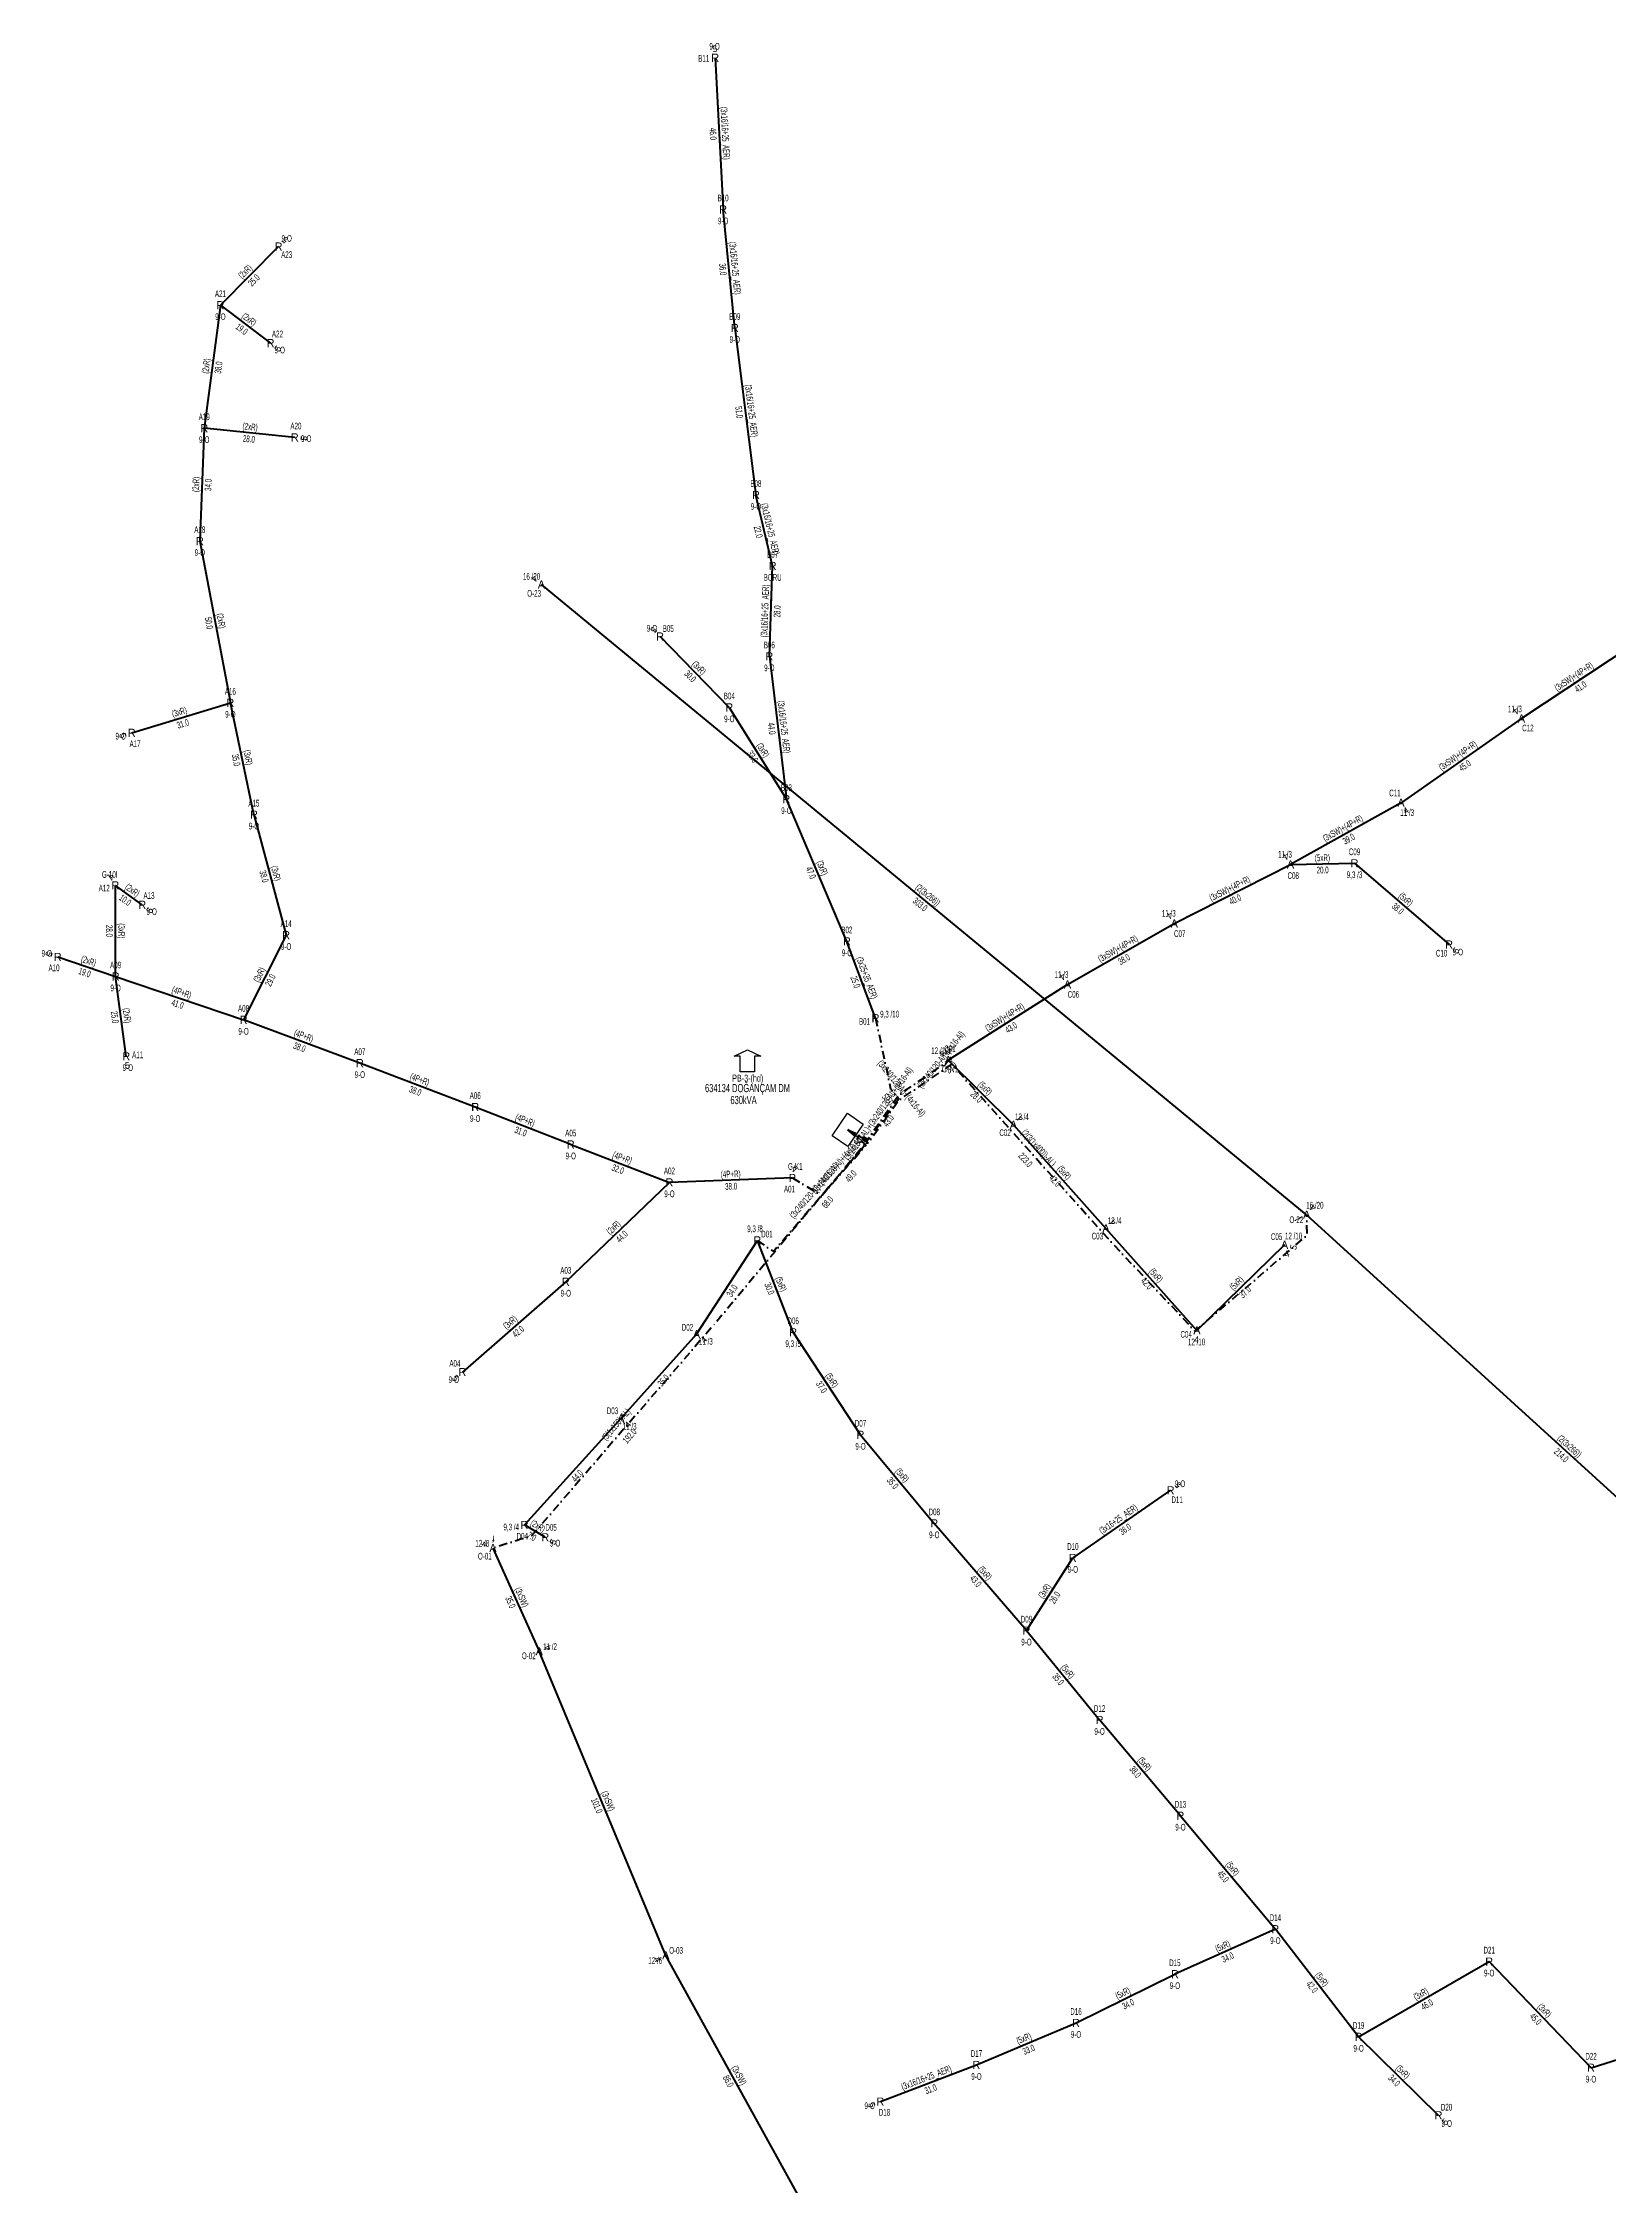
# Model space of a CAD drawing. Header units: millimetres. Extents: x 367507 to 373457, y 4068694 to 4074327.
# Drawn here: x 367507 to 367986, y 4070472 to 4071126 of the extents above; entities that cross this region are included whole.
import ezdxf
from ezdxf.enums import TextEntityAlignment as Align

# ---------------------------------------------------------------- set-up
doc = ezdxf.new("R2010")
doc.units = ezdxf.units.MM
doc.linetypes.add('DASHDOT', pattern=[5, 2.5, -1.25, 0, -1.25])
for name, color, linetype, lineweight in [('DIREK_AG_MEVCUT', 120, 'Continuous', 25), ('DIREK_ENH_MEVCUT', 6, 'Continuous', 25), ('DIREK_OG_MEVCUT', 16, 'Continuous', 25), ('HAT_AG_HAVAI_MEVCUT', 126, 'Continuous', 50), ('HAT_AG_YERALTI_MEVCUT', 126, 'DASHDOT', 50), ('HAT_OG_HAVAI_MEVCUT', 48, 'Continuous', 70), ('HAT_OG_YERALTI_MEVCUT', 48, 'DASHDOT', 70), ('NODE_OG_MEVCUT', 5, 'Continuous', 25), ('TRAFO_MEVCUT', 5, 'Continuous', 30)]:
    doc.layers.add(name, color=color, linetype=linetype, lineweight=lineweight)
doc.layers.add('GER_DUS_NOD_ISIM', color=5, linetype='Continuous')
doc.styles.add('Direk', font='B_CAD')
doc.styles.get("Standard").update_dxf_attribs({"font": 'Arial'})

# ---------------------------------------------------------------- blocks, each defined once
blk = doc.blocks.new('MEV_BINA_KARE')
at = {"layer": 'TRAFO_MEVCUT', "linetype": 'Continuous'}
for p, q in [((-2.25, -2.25), (-2.25, 2.25)), ((-2.25, 2.25), (2.25, 2.25)), ((0, 1.8), (0, 2.7)), ((2.25, 2.25), (2.25, -2.25)), ((2.25, -2.25), (-2.25, -2.25))]:
    blk.add_line(p, q, dxfattribs=at)
blk = doc.blocks.new('MEV_BETKOSK')
at = {"layer": 'TRAFO_MEVCUT', "linetype": 'Continuous'}
for p, q in [((-3.4, 2), (0, 3.6)), ((-1.8, 2), (-3.4, 2)), ((-1.8, -2), (-1.8, 2)), ((0, 3.6), (3.4, 2)), ((3.4, 2), (1.8, 2)), ((1.8, 2), (1.8, -2)), ((1.8, -2), (-1.8, -2))]:
    blk.add_line(p, q, dxfattribs=at)

msp = doc.modelspace()

# ---------------------------------------------------------------- linework, layer by layer
at = {"layer": 'HAT_AG_HAVAI_MEVCUT'}
for p, q in [((367712.76, 4071121.71), (367715.18, 4071075.37)), ((367718.75, 4071039.16), (367715.18, 4071075.37)), ((367579.39, 4071064.04), (367561.63, 4071046.11)), ((367561.63, 4071046.11), (367556.69, 4071008.54)), ((367561.63, 4071046.11), (367576.95, 4071034.55)), ((367718.75, 4071039.16), (367725.2, 4070988.15)), ((367556.69, 4071008.54), (367555.34, 4070974.07)), ((367584.34, 4071005.74), (367556.69, 4071008.54)), ((367730.31, 4070966.48), (367725.2, 4070988.15)), ((367555.34, 4070974.07), (367564.67, 4070924.66)), ((367729.3, 4070938.85), (367730.31, 4070966.48)), ((367717.07, 4070923.27), (367695.92, 4070944.92)), ((367729.3, 4070938.85), (367734.51, 4070895.23)), ((367534.54, 4070915.51), (367564.67, 4070924.66)), ((367571.86, 4070890.52), (367564.67, 4070924.66)), ((367717.07, 4070923.27), (367734.51, 4070895.23)), ((367753, 4070851.81), (367734.51, 4070895.23)), ((367571.86, 4070890.52), (367581.7, 4070853.73)), ((367888.49, 4070875.3), (367908.05, 4070875.66)), ((367908.05, 4070875.66), (367936.94, 4070850.84)), ((367537.77, 4070862.97), (367529.54, 4070868.91)), ((367529.62, 4070841.08), (367529.54, 4070868.91)), ((367581.7, 4070853.73), (367568.7, 4070827.83)), ((367761.74, 4070828.33), (367753, 4070851.81)), ((367511.93, 4070847.04), (367529.62, 4070841.08)), ((367532.88, 4070816.69), (367529.62, 4070841.08)), ((367529.62, 4070841.08), (367568.7, 4070827.83)), ((367604.21, 4070814.62), (367568.7, 4070827.83)), ((367803.86, 4070795.77), (367783.96, 4070815.53)), ((367639.46, 4070801.2), (367604.21, 4070814.62)), ((367668.64, 4070789.77), (367639.46, 4070801.2)), ((367803.86, 4070795.77), (367832.12, 4070764.12)), ((367668.64, 4070789.77), (367698.79, 4070778.19)), ((367667.13, 4070747.83), (367698.79, 4070778.19)), ((367736.33, 4070779.54), (367698.79, 4070778.19)), ((367859.92, 4070732.98), (367832.12, 4070764.12)), ((367707.07, 4070731.8), (367725.64, 4070760.46)), ((367736.58, 4070732.41), (367725.64, 4070760.46)), ((367886.68, 4070759.11), (367859.92, 4070732.98)), ((367667.13, 4070747.83), (367635.56, 4070720.26)), ((367707.07, 4070731.8), (367683.99, 4070706.08)), ((367757.15, 4070701.08), (367736.58, 4070732.41)), ((367683.99, 4070706.08), (367654.5, 4070673.54)), ((367757.15, 4070701.08), (367779.69, 4070674.03)), ((367851.87, 4070684.13), (367822.01, 4070663.47)), ((367660.85, 4070669.79), (367654.5, 4070673.54)), ((367807.84, 4070641.27), (367779.69, 4070674.03)), ((367807.84, 4070641.27), (367822.01, 4070663.47)), ((367807.84, 4070641.27), (367830.18, 4070613.98)), ((367854.88, 4070584.73), (367830.18, 4070613.98)), ((367854.88, 4070584.73), (367883.87, 4070550.08)), ((367883.87, 4070550.08), (367853.18, 4070536.32)), ((367909.3, 4070517.19), (367883.87, 4070550.08)), ((367909.3, 4070517.19), (367949.19, 4070540.17)), ((367980.3, 4070507.77), (367949.19, 4070540.17)), ((367822.98, 4070521.44), (367853.18, 4070536.32)), ((367792.57, 4070508.6), (367822.98, 4070521.44)), ((367980.3, 4070507.77), (368029.16, 4070523.22)), ((367933.71, 4070493.21), (367909.3, 4070517.19)), ((367763.24, 4070497.41), (367792.57, 4070508.6))]:
    msp.add_line(p, q, dxfattribs=at)
at = {"layer": 'HAT_AG_YERALTI_MEVCUT', "flags": 128}
for points in [[(367761.74, 4070828.33), (367766.355364, 4070806.737509), (367768.840935, 4070803.699589), (367759.589086, 4070791.271732), (367753.237, 4070794.215)], [(367784.579623, 4070815.895104), (367782.358408, 4070813.524684), (367783.96, 4070815.53)], [(367725.64, 4070760.46), (367730.544466, 4070757.12354), (367759.446137, 4070790.692562), (367753.237, 4070794.215)], [(367736.33, 4070779.54), (367745.366095, 4070774.148907), (367758.907597, 4070789.615481), (367753.237, 4070794.215)]]:
    msp.add_lwpolyline(points, dxfattribs=at)
at = {"layer": 'HAT_OG_HAVAI_MEVCUT'}
for p, q in [((367893.43, 4070768.31), (367659.68, 4070960.8)), ((367993.05, 4070942.42), (367959.04, 4070919.87)), ((367959.04, 4070919.87), (367922.25, 4070894.17)), ((367922.25, 4070894.17), (367888.49, 4070875.3)), ((367853, 4070857.26), (367888.49, 4070875.3)), ((367820.38, 4070838.62), (367853, 4070857.26)), ((367820.38, 4070838.62), (367783.96, 4070815.53)), ((367893.43, 4070768.31), (368051.54, 4070624.16)), ((367644.88, 4070666.49), (367659.03, 4070634.97)), ((367697.67, 4070542.09), (367659.03, 4070634.97)), ((367739.17, 4070467.03), (367697.67, 4070542.09))]:
    msp.add_line(p, q, dxfattribs=at)
at = {"layer": 'HAT_OG_YERALTI_MEVCUT', "flags": 128}
for points in [[(367753.237, 4070794.215), (367759.244103, 4070791.248222), (367768.917248, 4070804.957644), (367781.16526, 4070813.308561), (367784.579623, 4070815.895104)], [(367753.237, 4070794.215), (367759.514665, 4070790.225619), (367768.766514, 4070803.205824), (367785.060815, 4070814.252808), (367834.081805, 4070759.570239), (367859.35178, 4070732.781303), (367893.59743, 4070762.05581), (367893.43, 4070768.31)], [(367753.237, 4070794.215), (367759.413483, 4070791.055637), (367712.412777, 4070734.752486), (367656.683632, 4070670.236107), (367644.88, 4070666.49)]]:
    msp.add_lwpolyline(points, dxfattribs=at)

# ---------------------------------------------------------------- block references
at = {"layer": 'TRAFO_MEVCUT', "xscale": 1.199999999999999, "yscale": 1.199999999999999}
msp.add_blockref('MEV_BETKOSK', (367722.592593, 4070814.350658), dxfattribs=at)
at = {"layer": 'TRAFO_MEVCUT', "xscale": 1.85, "yscale": 1.3, "rotation": 235.341645}
msp.add_blockref('MEV_BINA_KARE', (367753.237, 4070794.215), dxfattribs=at)

# ---------------------------------------------------------------- texts
at = {"layer": 'DIREK_AG_MEVCUT', "linetype": 'ByBlock', "width": 0.53}
for s, p in [('B11', (367709.264763, 4071121.527469)), ('9-O', (367712.577377, 4071125.207005)), ('B10', (367715.18, 4071078.87)), ('9-O', (367715.18, 4071071.87)), ('9-O', (367581.869867, 4071066.543605)), ('A23', (367581.876634, 4071061.576943)), ('A21', (367561.63, 4071049.61)), ('9-O', (367561.63, 4071042.61)), ('A22', (367579.058161, 4071037.343861)), ('B09', (367718.75, 4071042.66)), ('9-O', (367579.765489, 4071032.425519)), ('9-O', (367718.75, 4071035.66)), ('A19', (367556.69, 4071012.04)), ('9-O', (367556.69, 4071005.04)), ('A20', (367584.692627, 4071009.222191)), ('9-O', (367587.855789, 4071005.383971)), ('B08', (367725.2, 4070991.65)), ('9-O', (367725.2, 4070984.65)), ('A18', (367555.34, 4070977.57)), ('9-O', (367555.34, 4070970.57)), ('B07', (367730.31, 4070969.98)), ('BORU', (367730.31, 4070962.98)), ('9-O', (367693.45763, 4070947.440582)), ('B05', (367698.423615, 4070947.365795)), ('B06', (367729.3, 4070942.35)), ('9-O', (367729.3, 4070935.35)), ('A16', (367564.67, 4070928.16)), ('B04', (367717.07, 4070926.77)), ('9-O', (367564.67, 4070921.16)), ('9-O', (367717.07, 4070919.77)), ('9-O', (367531.159946, 4070914.483532)), ('A17', (367535.557031, 4070912.161023)), ('A15', (367571.86, 4070894.02)), ('B03', (367734.51, 4070898.73)), ('9-O', (367571.86, 4070887.02)), ('9-O', (367734.51, 4070891.73)), ('C09', (367908.05, 4070879.16)), ('A12', (367526.139124, 4070868.082932)), ('G-10I', (367527.825716, 4070872.249589)), ('9,3 /3', (367908.05, 4070872.16)), ('A13', (367539.818336, 4070865.808014)), ('9-O', (367540.630331, 4070860.905557)), ('A14', (367581.7, 4070857.23)), ('B02', (367753, 4070855.31)), ('9-O', (367508.582706, 4070848.167749)), ('9-O', (367581.7, 4070850.23)), ('9-O', (367753, 4070848.31)), ('C10', (367934.659205, 4070848.185198)), ('9-O', (367939.61433, 4070848.542427)), ('A10', (367510.812521, 4070843.723188)), ('A09', (367529.62, 4070844.58)), ('9-O', (367529.62, 4070837.58)), ('A08', (367568.7, 4070831.33)), ('B01', (367758.379673, 4070827.351121)), ('9,3 /10', (367766.040149, 4070829.582654)), ('9-O', (367568.7, 4070824.33)), ('A11', (367536.349148, 4070817.153691)), ('A07', (367604.21, 4070818.12)), ('9-O', (367533.344287, 4070813.216394)), ('9-O', (367604.21, 4070811.12)), ('A06', (367639.46, 4070804.7)), ('9-O', (367639.46, 4070797.7)), ('A05', (367668.64, 4070793.27)), ('9-O', (367668.64, 4070786.27)), ('A02', (367698.79, 4070781.69)), ('G-K1', (367737.22897, 4070783.046149)), ('9-O', (367698.79, 4070774.69)), ('A01', (367735.460725, 4070776.149667)), ('9,3 /8', (367724.923715, 4070764.007253)), ('D01', (367728.555411, 4070762.39659)), ('A03', (367667.13, 4070751.33)), ('9-O', (367667.13, 4070744.33)), ('D06', (367736.58, 4070735.91)), ('9,3 /5', (367736.58, 4070728.91)), ('A04', (367633.257777, 4070722.896242)), ('9-O', (367632.904502, 4070717.94096)), ('D07', (367757.15, 4070704.58)), ('9-O', (367757.15, 4070697.58)), ('9-O', (367854.771182, 4070686.137315)), ('D08', (367779.69, 4070677.53)), ('D11', (367853.861433, 4070681.251772)), ('9,3 /4', (367650.455867, 4070672.926544)), ('D04', (367653.834011, 4070670.103947)), ('D05', (367662.629753, 4070672.803715)), ('9-O', (367779.69, 4070670.53)), ('9-O', (367663.888881, 4070667.995385)), ('D10', (367822.01, 4070666.97)), ('9-O', (367822.01, 4070659.97)), ('D09', (367807.84, 4070644.77)), ('9-O', (367807.84, 4070637.77)), ('D12', (367830.18, 4070617.48)), ('9-O', (367830.18, 4070610.48)), ('D13', (367854.88, 4070588.23)), ('9-O', (367854.88, 4070581.23)), ('D14', (367883.87, 4070553.58)), ('9-O', (367883.87, 4070546.58)), ('D15', (367853.18, 4070539.82)), ('D21', (367949.19, 4070543.67)), ('9-O', (367853.18, 4070532.82)), ('9-O', (367949.19, 4070536.67)), ('D16', (367822.98, 4070524.94)), ('D19', (367909.3, 4070520.69)), ('9-O', (367822.98, 4070517.94)), ('9-O', (367909.3, 4070513.69)), ('D17', (367792.57, 4070512.1)), ('D22', (367980.3, 4070511.27)), ('9-O', (367792.57, 4070505.1)), ('9-O', (367980.3, 4070504.27)), ('9-O', (367759.940282, 4070496.151089)), ('D18', (367764.487606, 4070494.139912)), ('D20', (367936.162785, 4070495.706767)), ('9-O', (367936.22404, 4070490.740247))]:
    msp.add_text(s, height=2.05, dxfattribs=at).set_placement(p, align=Align.MIDDLE_CENTER)
at = {"layer": 'DIREK_AG_MEVCUT', "linetype": 'ByBlock', "style": 'Direk'}
for s, p in [('R', (367712.76, 4071121.71)), ('R', (367715.18, 4071075.37)), ('R', (367579.39, 4071064.04)), ('R', (367561.63, 4071046.11)), ('R', (367718.75, 4071039.16)), ('R', (367576.95, 4071034.55)), ('R', (367556.69, 4071008.54)), ('R', (367584.34, 4071005.74)), ('R', (367725.2, 4070988.15)), ('R', (367555.34, 4070974.07)), ('R', (367730.31, 4070966.48)), ('R', (367695.92, 4070944.92)), ('R', (367729.3, 4070938.85)), ('R', (367564.67, 4070924.66)), ('R', (367717.07, 4070923.27)), ('R', (367534.54, 4070915.51)), ('R', (367734.51, 4070895.23)), ('R', (367571.86, 4070890.52)), ('R', (367908.05, 4070875.66)), ('R', (367529.54, 4070868.91)), ('R', (367537.77, 4070862.97)), ('R', (367581.7, 4070853.73)), ('R', (367511.93, 4070847.04)), ('R', (367753, 4070851.81)), ('R', (367936.94, 4070850.84)), ('R', (367529.62, 4070841.08)), ('R', (367568.7, 4070827.83)), ('R', (367761.74, 4070828.33)), ('R', (367532.88, 4070816.69)), ('R', (367604.21, 4070814.62)), ('R', (367639.46, 4070801.2)), ('R', (367668.64, 4070789.77)), ('R', (367698.79, 4070778.19)), ('P', (367736.33, 4070779.54)), ('R', (367725.64, 4070760.46)), ('R', (367667.13, 4070747.83)), ('R', (367736.58, 4070732.41)), ('R', (367635.56, 4070720.26)), ('R', (367757.15, 4070701.08)), ('R', (367851.87, 4070684.13)), ('R', (367654.5, 4070673.54)), ('R', (367660.85, 4070669.79)), ('R', (367779.69, 4070674.03)), ('R', (367822.01, 4070663.47)), ('R', (367807.84, 4070641.27)), ('R', (367830.18, 4070613.98)), ('R', (367854.88, 4070584.73)), ('R', (367883.87, 4070550.08)), ('R', (367949.19, 4070540.17)), ('R', (367853.18, 4070536.32)), ('R', (367822.98, 4070521.44)), ('R', (367909.3, 4070517.19)), ('R', (367792.57, 4070508.6)), ('R', (367980.3, 4070507.77)), ('R', (367763.24, 4070497.41)), ('R', (367933.71, 4070493.21))]:
    msp.add_text(s, height=2.5, dxfattribs=at).set_placement(p, align=Align.MIDDLE_CENTER)
at = {"layer": 'DIREK_AG_MEVCUT', "color": 32, "style": 'Direk'}
for s, rotation, p in [('5', 542.989425, (367712.613975, 4071124.50619)), ('5', 495.272911, (367581.360446, 4071066.029307)), ('5', 412.96292, (367579.185088, 4071032.863471)), ('5', 444.217608, (367587.125753, 4071005.457898)), ('5', 584.330687, (367693.963364, 4070946.922892)), ('5', 286.892698, (367531.860818, 4070914.696375)), ('4', 207.172423, (367528.261325, 4070871.400982)), ('5', 414.180144, (367540.040411, 4070861.331332)), ('5', 611.380634, (367509.27655, 4070847.933983)), ('5', 409.333439, (367939.063841, 4070849.015364)), ('5', 367.613108, (367533.250953, 4070813.914681)), ('4', 165.61926, (367737.02542, 4070782.252267)), ('5', 311.130629, (367633.451007, 4070718.418222)), ('5', 484.679186, (367854.172582, 4070685.723146)), ('5', 419.435975, (367663.260972, 4070668.366198)), ('5', 290.882885, (367760.623929, 4070496.411915)), ('5', 405.509125, (367935.707414, 4070491.247772))]:
    msp.add_text(s, height=2, rotation=rotation, dxfattribs=at).set_placement(p, align=Align.MIDDLE_CENTER)
at = {"layer": 'DIREK_ENH_MEVCUT', "linetype": 'ByBlock', "width": 0.53}
for s, p in [('16 /20', (367656.673764, 4070963.275595)), ('O-23', (367657.455093, 4070958.098187)), ('16 /20', (367895.941325, 4070771.207791)), ('O-22', (367890.285058, 4070766.773986)), ('12 /8', (367641.60884, 4070667.953804)), ('O-01', (367642.406604, 4070664.013649)), ('O-02', (367655.81743, 4070633.580973)), ('11 /2', (367662.314293, 4070636.390038)), ('12 /6', (367694.44466, 4070540.533374)), ('O-03', (367700.822097, 4070543.611277))]:
    msp.add_text(s, height=2.05, dxfattribs=at).set_placement(p, align=Align.MIDDLE_CENTER)
at = {"layer": 'DIREK_ENH_MEVCUT', "color": 32, "linetype": 'ByBlock', "style": 'Direk'}
for rotation, p in [(590.529001, (367657.51855, 4070962.579925)), (139.086675, (367895.263766, 4070770.425963)), (245.892077, (367642.324222, 4070667.633679)), (113.382324, (367661.600056, 4070636.081221)), (295.763066, (367695.148322, 4070540.872978))]:
    msp.add_text('4', height=2, rotation=rotation, dxfattribs=at).set_placement(p, align=Align.MIDDLE_CENTER)
at = {"layer": 'DIREK_ENH_MEVCUT', "linetype": 'ByBlock', "style": 'Direk'}
for p in [(367659.68, 4070960.8), (367893.43, 4070768.31), (367644.88, 4070666.49), (367659.03, 4070634.97), (367697.67, 4070542.09)]:
    msp.add_text('A', height=2.5, dxfattribs=at).set_placement(p, align=Align.MIDDLE_CENTER)
at = {"layer": 'DIREK_ENH_MEVCUT', "color": 32, "style": 'Direk'}
for rotation, p in [(296.031243, (367890.914046, 4070767.081189)), (176.749951, (367645.038742, 4070669.285497))]:
    msp.add_text('f', height=2, rotation=rotation, dxfattribs=at).set_placement(p, align=Align.MIDDLE_CENTER)
at = {"layer": 'DIREK_OG_MEVCUT', "linetype": 'ByBlock', "width": 0.53}
for s, p in [('11 /3', (367957.041925, 4070922.805526)), ('C12', (367961.009377, 4070916.976636)), ('C11', (367920.391673, 4070897.13591)), ('11 /3', (367924.13388, 4070891.163307)), ('11 /3', (367886.822796, 4070878.425836)), ('C08', (367889.336703, 4070871.903959)), ('11 /3', (367851.317848, 4070860.378247)), ('C07', (367854.66172, 4070854.179629)), ('11 /3', (367818.550118, 4070841.658268)), ('C06', (367822.185755, 4070835.621792)), ('12 /10', (367781.395802, 4070818.389805)), ('C01', (367784.439396, 4070818.997013)), ('12 /4', (367806.446136, 4070798.222592)), ('C02', (367801.320425, 4070793.361565)), ('C03', (367829.509166, 4070761.789004)), ('12 /4', (367834.780045, 4070766.494933)), ('C05', (367884.234779, 4070761.614176)), ('12 /10', (367889.445691, 4070761.810579)), ('D02', (367704.290371, 4070733.92689)), ('11 /3', (367709.9068, 4070729.629365)), ('C04', (367856.628926, 4070731.788851)), ('12 /10', (367859.799517, 4070729.464566)), ('D03', (367681.390802, 4070708.423964)), ('11 /3', (367686.639187, 4070703.690955))]:
    msp.add_text(s, height=2.05, dxfattribs=at).set_placement(p, align=Align.MIDDLE_CENTER)
at = {"layer": 'DIREK_OG_MEVCUT', "color": 32, "linetype": 'ByBlock', "style": 'Direk'}
for rotation, p in [(214.241284, (367957.464498, 4070922.184691)), (392.069699, (367923.736661, 4070891.797272)), (208.073799, (367887.172296, 4070877.770558)), (208.344834, (367851.670624, 4070859.724297)), (211.059632, (367818.935396, 4070841.018566)), (221.880478, (367782.090779, 4070817.614709)), (133.481816, (367805.89166, 4070797.696748)), (131.759011, (367834.208667, 4070765.984797)), (374.317553, (367887.372428, 4070756.396968)), (412.577859, (367709.293704, 4070730.098488)), (358.037098, (367859.824093, 4070730.181643)), (407.955771, (367686.069359, 4070704.204829))]:
    msp.add_text('4', height=2, rotation=rotation, dxfattribs=at).set_placement(p, align=Align.MIDDLE_CENTER)
at = {"layer": 'DIREK_OG_MEVCUT', "linetype": 'ByBlock', "style": 'Direk'}
for p in [(367959.04, 4070919.87), (367922.25, 4070894.17), (367888.49, 4070875.3), (367853, 4070857.26), (367820.38, 4070838.62), (367783.96, 4070815.53), (367803.86, 4070795.77), (367832.12, 4070764.12), (367886.68, 4070759.11), (367707.07, 4070731.8), (367859.92, 4070732.98), (367683.99, 4070706.08)]:
    msp.add_text('A', height=2.5, dxfattribs=at).set_placement(p, align=Align.MIDDLE_CENTER)
at = {"layer": 'DIREK_OG_MEVCUT', "color": 32, "style": 'Direk'}
for s, rotation, p in [('f', 172.127431, (367784.343517, 4070818.30361)), ('5', 434.317553, (367889.375769, 4070758.353145))]:
    msp.add_text(s, height=2, rotation=rotation, dxfattribs=at).set_placement(p, align=Align.MIDDLE_CENTER)
at = {"layer": 'GER_DUS_NOD_ISIM', "width": 0.6}
msp.add_text('C-N1', height=2.1, dxfattribs=at).set_placement((367784.579623, 4070813.895104), align=Align.TOP_CENTER)
at = {"layer": 'HAT_AG_HAVAI_MEVCUT', "lineweight": 30, "width": 0.53}
for s, rotation, p in [('(3x16/16+25_AER)', 272.989425, (367714.818843, 4071098.584329, 183857.59)), ('(3x16/16+25_AER)', 275.630683, (367717.810899, 4071057.348398, 183857.59)), ('(2xR)', 405.272911, (367569.906103, 4071055.673171, 183780.815)), ('(2xR)', 322.96292, (367569.801982, 4071041.008509, 183788.475)), ('(2xR)', 442.509271, (367558.317254, 4071027.435811, 183778.345)), ('(3x16/16+25_AER)', 277.206565, (367722.818285, 4071013.76163, 183862.6)), ('(2xR)', 354.217608, (367570.600638, 4071007.985675, 183778.345)), ('(2xR)', 447.757186, (367555.165651, 4070991.338264, 183777.67)), ('(3x16/16+25_AER)', 283.268517, (367728.582309, 4070977.510088, 183862.6)), ('(3x16/16+25_AER)', 87.906515, (367728.955567, 4070952.696051, 183865.155)), ('(2xR)', 280.693152, (367560.84024, 4070949.522717, 183782.335)), ('(3xR)', 314.330687, (367707.103021, 4070934.688979, 183847.96)), ('(3xR)', 16.892698, (367549.358007, 4070920.898323, 183782.335)), ('(3x16/16+25_AER)', 276.811176, (367732.749001, 4070917.140808, 183867.255)), ('(3xR)', 281.892887, (367569.096754, 4070907.76517, 183782.335)), ('(3xR)', 301.880316, (367726.51178, 4070909.698925, 183867.255)), ('(3xR)', 284.974059, (367577.601136, 4070872.344624, 183790.85)), ('(3xR)', 293.066275, (367744.537044, 4070873.853026, 183867.255)), ('(5xR)', 1.054405, (367898.254358, 4070876.329856, 183954.025)), ('(2xR)', 324.180144, (367534.152453, 4070866.629232, 183764.77)), ('(5xR)', 319.333439, (367923.048907, 4070863.894738, 183968.47)), ('(3xR)', 270.164702, (367530.429996, 4070854.997443, 183764.77)), ('(2xR)', 341.380634, (367521.046388, 4070844.865511, 183764.81)), ('(3xR)', 423.346529, (367574.440324, 4070841.161304, 183784.35)), ('(3x25+35_AER)', 290.416861, (367758.166602, 4070840.366521, 183876.5)), ('(4P+R)', 341.270869, (367549.43293, 4070835.25999, 183784.35)), ('(2xR)', 277.613108, (367532.092507, 4070828.997611, 183764.81)), ('(4P+R)', 339.594402, (367586.751364, 4070822.021661, 183784.35)), ('(4P+R)', 339.157709, (367622.137427, 4070808.704379, 183802.105)), ('(5xR)', 315.202254, (367794.508915, 4070806.253159, 183891.98)), ('(4P+R)', 338.609391, (367654.360016, 4070796.276448, 183819.73)), ('(4P+R)', 338.989236, (367684.019762, 4070784.773486, 183849.395)), ('(5xR)', 311.761379, (367818.624036, 4070780.511125, 183916.06)), ('(4P+R)', 362.059563, (367717.529452, 4070779.714451, 183849.395)), ('(2xR)', 43.7992, (367682.371687, 4070763.623504, 183849.395)), ('(5xR)', 311.756643, (367846.654083, 4070749.116073, 183916.06)), ('(5xR)', 291.30667, (367731.901902, 4070746.743856, 183862.82)), ('(5xR)', 404.317553, (367872.706161, 4070746.653157, 183929.96)), ('(3xR)', 401.130629, (367650.785889, 4070734.68523, 183817.78)), ('(5xR)', 303.28727, (367747.57554, 4070717.211512, 183868.29)), ('(5xR)', 309.803488, (367769.073008, 4070688.099133, 183889.845)), ('(3x16+25_AER)', 394.679186, (367836.456366, 4070674.498998, 183911.005)), ('(2xR)', 329.435975, (367658.107226, 4070672.396902, 183827.25)), ('(5xR)', 310.671796, (367794.409687, 4070658.203966, 183889.845)), ('(3xR)', 57.450387, (367814.208513, 4070652.827325, 183911.005)), ('(5xR)', 309.304267, (367819.667724, 4070628.163423, 183915.09)), ('(5xR)', 310.179234, (367843.179425, 4070599.903404, 183915.09)), ('(5xR)', 309.917613, (367870.026923, 4070567.950433, 183941.935)), ('(5xR)', 384.149294, (367868.177252, 4070543.97561, 183926.59)), ('(5xR)', 307.710598, (367897.257444, 4070534.154922, 183941.935)), ('(5xR)', 26.23017, (367837.704318, 4070529.642472, 183926.59)), ('(3xR)', 29.945566, (367928.8207, 4070529.416525, 183974.595)), ('(3xR)', 313.836382, (367965.358122, 4070524.558711, 183974.595)), ('(5xR)', 22.890907, (367807.444369, 4070515.80306, 183911.49)), ('(3x16/16+25_AER)', 20.882885, (367777.60201, 4070503.799164, 183896.285)), ('(5xR)', 315.509125, (367922.100676, 4070505.806358, 183954.65))]:
    msp.add_text(s, height=2.05, rotation=rotation, dxfattribs=at).set_placement(p, align=Align.CENTER)
for s, rotation, p in [('46.0', 272.989425, (367713.121157, 4071098.495671, 183857.59)), ('36.0', 275.630683, (367716.119101, 4071057.181602, 183857.59)), ('25.0', 405.272911, (367571.113897, 4071054.476829, 183780.815)), ('19.0', 322.96292, (367568.778018, 4071039.651491, 183788.475)), ('38.0', 442.509271, (367560.002746, 4071027.214189, 183778.345)), ('51.0', 277.206565, (367721.131715, 4071013.54837, 183862.6)), ('28.0', 354.217608, (367570.429362, 4071006.294325, 183778.345)), ('34.0', 447.757186, (367556.864349, 4070991.271736, 183777.67)), ('22.0', 283.268517, (367726.927691, 4070977.119912, 183862.6)), ('28.0', 87.906515, (367730.654433, 4070952.633949, 183865.155)), ('50.0', 280.693152, (367559.16976, 4070949.207283, 183782.335)), ('30.0', 314.330687, (367705.886979, 4070933.501021, 183847.96)), ('31.0', 16.892698, (367549.851993, 4070919.271677, 183782.335)), ('44.0', 276.811176, (367731.060999, 4070916.939192, 183867.255)), ('35.0', 281.892887, (367567.433246, 4070907.41483, 183782.335)), ('33.0', 301.880316, (367725.06822, 4070908.801075, 183867.255)), ('47.0', 293.066275, (367742.972956, 4070873.186974, 183867.255)), ('20.0', 1.054405, (367898.285642, 4070874.630144, 183954.025)), ('38.0', 284.974059, (367575.958864, 4070871.905376, 183790.85)), ('10.0', 324.180144, (367533.157547, 4070865.250768, 183764.77)), ('38.0', 319.333439, (367921.941093, 4070862.605262, 183968.47)), ('28.0', 270.164702, (367528.730004, 4070854.992557, 183764.77)), ('19.0', 341.380634, (367520.503612, 4070843.254489, 183764.81)), ('29.0', 423.346529, (367575.959676, 4070840.398696, 183784.35)), ('25.0', 290.416861, (367756.573398, 4070839.773479, 183876.5)), ('25.0', 277.613108, (367530.407493, 4070828.772389, 183764.81)), ('41.0', 341.270869, (367548.88707, 4070833.65001, 183784.35)), ('38.0', 339.594402, (367586.158636, 4070820.428339, 183784.35)), ('38.0', 339.157709, (367621.532573, 4070807.115621, 183802.105)), ('28.0', 315.202254, (367793.311085, 4070805.046841, 183891.98)), ('31.0', 338.609391, (367653.739984, 4070794.693552, 183819.73)), ('32.0', 338.989236, (367683.410238, 4070783.186514, 183849.395)), ('38.0', 362.059563, (367717.590548, 4070778.015549, 183849.395)), ('42.0', 311.761379, (367817.355964, 4070779.378875, 183916.06)), ('44.0', 43.7992, (367683.548313, 4070762.396496, 183849.395)), ('34.0', 57.059128, (367717.068347, 4070745.667793, 183862.82)), ('30.0', 291.30667, (367730.318098, 4070746.126144, 183862.82)), ('42.0', 311.756643, (367845.385917, 4070747.983927, 183916.06)), ('37.0', 404.317553, (367873.893839, 4070745.436843, 183929.96)), ('42.0', 401.130629, (367651.904111, 4070733.40477, 183817.78)), ('35.0', 408.096589, (367696.162631, 4070718.372305, 183841.995)), ('37.0', 303.28727, (367746.15446, 4070716.278488, 183868.29)), ('44.0', 407.814952, (367669.874833, 4070689.239202, 183827.25)), ('35.0', 309.803488, (367767.766992, 4070687.010867, 183889.845)), ('7.0', 329.435975, (367657.242774, 4070670.933098, 183827.25)), ('36.0', 394.679186, (367837.423634, 4070673.101002, 183911.005)), ('43.0', 310.671796, (367793.120313, 4070657.096034, 183889.845)), ('26.0', 57.450387, (367815.641487, 4070651.912675, 183911.005)), ('35.0', 309.304267, (367818.352276, 4070627.086577, 183915.09)), ('38.0', 310.179234, (367841.880575, 4070598.806596, 183915.09)), ('45.0', 309.917613, (367868.723077, 4070566.859567, 183941.935)), ('34.0', 384.149294, (367868.872748, 4070542.42439, 183926.59)), ('42.0', 307.710598, (367895.912556, 4070533.115078, 183941.935)), ('34.0', 26.23017, (367838.455682, 4070528.117528, 183926.59)), ('46.0', 29.945566, (367929.6693, 4070527.943475, 183974.595)), ('45.0', 313.836382, (367964.131878, 4070523.381289, 183974.595)), ('33.0', 22.890907, (367808.105631, 4070514.23694, 183911.49)), ('31.0', 20.882885, (367778.20799, 4070502.210836, 183896.285)), ('34.0', 315.509125, (367920.909324, 4070504.593642, 183954.65))]:
    msp.add_text(s, height=2.05, rotation=rotation, dxfattribs=at).set_placement(p, align=Align.TOP_CENTER)
at = {"layer": 'HAT_AG_YERALTI_MEVCUT', "lineweight": 30, "width": 0.53}
for rotation, p in [(51.386574, (367782.495036, 4070815.057796)), (309.289407, (367768.913877, 4070806.295053)), (48.79677, (367750.857804, 4070783.002038)), (49.272781, (367743.707, 4070775.017231))]:
    msp.add_text('(3x240/120-Al)+(4x16-Al)', height=2.05, rotation=rotation, dxfattribs=at).set_placement(p, align=Align.CENTER)
for s, rotation, p in [('20.0', 51.386574, (367783.823372, 4070813.996889)), ('59.0', 309.289407, (367766.282422, 4070804.142045)), ('49.0', 48.79677, (367753.415888, 4070780.76235)), ('68.0', 49.272781, (367746.283604, 4070772.798872))]:
    msp.add_text(s, height=2.05, rotation=rotation, dxfattribs=at).set_placement(p, align=Align.TOP_CENTER)
at = {"layer": 'HAT_OG_HAVAI_MEVCUT', "lineweight": 30, "width": 0.53}
for s, rotation, p in [('(3xSW)+(4P+R)', 393.545981, (367975.575285, 4070931.853426, 183979.52)), ('(3xSW)+(4P+R)', 394.936586, (367940.158231, 4070907.716818, 183961.125)), ('(3xSW)+(4P+R)', 389.202811, (367904.955283, 4070885.476963, 183944.245)), ('(2(3x266))', 320.529001, (367777.095334, 4070865.211154, 183829.84)), ('(3xSW)+(4P+R)', 26.944786, (367870.359838, 4070867.037727, 183944.245)), ('(3xSW)+(4P+R)', 29.744881, (367836.268282, 4070848.678007, 183926.5)), ('(3xSW)+(4P+R)', 392.374383, (367801.714868, 4070827.792882, 183891.98)), ('(2(3x266))', 317.64435, (367973.057671, 4070696.863131, 184025.77)), ('(3xSW)', 294.176328, (367652.730446, 4070651.078114, 183829.515)), ('(3xSW)', 292.58832, (367679.134795, 4070588.856491, 183829.515)), ('(3xSW)', 298.937812, (367719.163874, 4070504.971281, 183848.835))]:
    msp.add_text(s, height=2.05, rotation=rotation, dxfattribs=at).set_placement(p, align=Align.CENTER)
for s, rotation, p in [('41.0', 393.545981, (367976.514715, 4070930.436574, 183979.52)), ('45.0', 394.936586, (367941.131769, 4070906.323182, 183961.125)), ('39.0', 389.202811, (367905.784717, 4070883.993037, 183944.245)), ('303.0', 320.529001, (367776.014666, 4070863.898846, 183829.84)), ('40.0', 26.944786, (367871.130162, 4070865.522273, 183944.245)), ('38.0', 29.744881, (367837.111718, 4070847.201993, 183926.5)), ('43.0', 392.374383, (367802.625132, 4070826.357118, 183891.98)), ('214.0', 317.64435, (367971.912329, 4070695.606869, 184025.77)), ('35.0', 294.176328, (367651.179554, 4070650.381886, 183829.515)), ('101.0', 292.58832, (367677.565205, 4070588.203509, 183829.515)), ('86.0', 298.937812, (367717.676126, 4070504.148719, 183848.835))]:
    msp.add_text(s, height=2.05, rotation=rotation, dxfattribs=at).set_placement(p, align=Align.TOP_CENTER)
at = {"layer": 'HAT_OG_YERALTI_MEVCUT', "lineweight": 30, "width": 0.53}
for s, rotation, p in [('(3(1x150)-AL)+(3x240/120-Al)+(4x16-Al)', 54.793827, (367763.386155, 4070798.592975)), ('(2(3(1x400))-AL)', 311.875103, (367810.837133, 4070788.046289)), ('(3(1x150)-AL)', 409.179599, (367683.261709, 4070703.60557))]:
    msp.add_text(s, height=2.05, rotation=rotation, dxfattribs=at).set_placement(p, align=Align.CENTER)
for s, rotation, p in [('43.0', 54.793827, (367764.775196, 4070797.612891)), ('223.0', 311.875103, (367808.305487, 4070785.776758)), ('192.0', 409.179599, (367685.834701, 4070701.383023))]:
    msp.add_text(s, height=2.05, rotation=rotation, dxfattribs=at).set_placement(p, align=Align.TOP_CENTER)
at = {"layer": 'NODE_OG_MEVCUT', "style": 'Direk'}
msp.add_text('A', height=1.4, dxfattribs=at).set_placement((367784.579623, 4070815.895104), align=Align.MIDDLE_CENTER)
at = {"layer": 'TRAFO_MEVCUT', "width": 0.6}
for s, height, p in [('634134 DOĞANÇAM DM', 2.5, (367722.63105, 4070805.749804)), ('PB-3-(hd)', 2.1, (367722.709277, 4070808.983205)), ('630kVA', 2.5, (367721.425755, 4070802.098863))]:
    msp.add_text(s, height=height, dxfattribs=at).set_placement(p, align=Align.CENTER)

doc.saveas('drawing.dxf')
